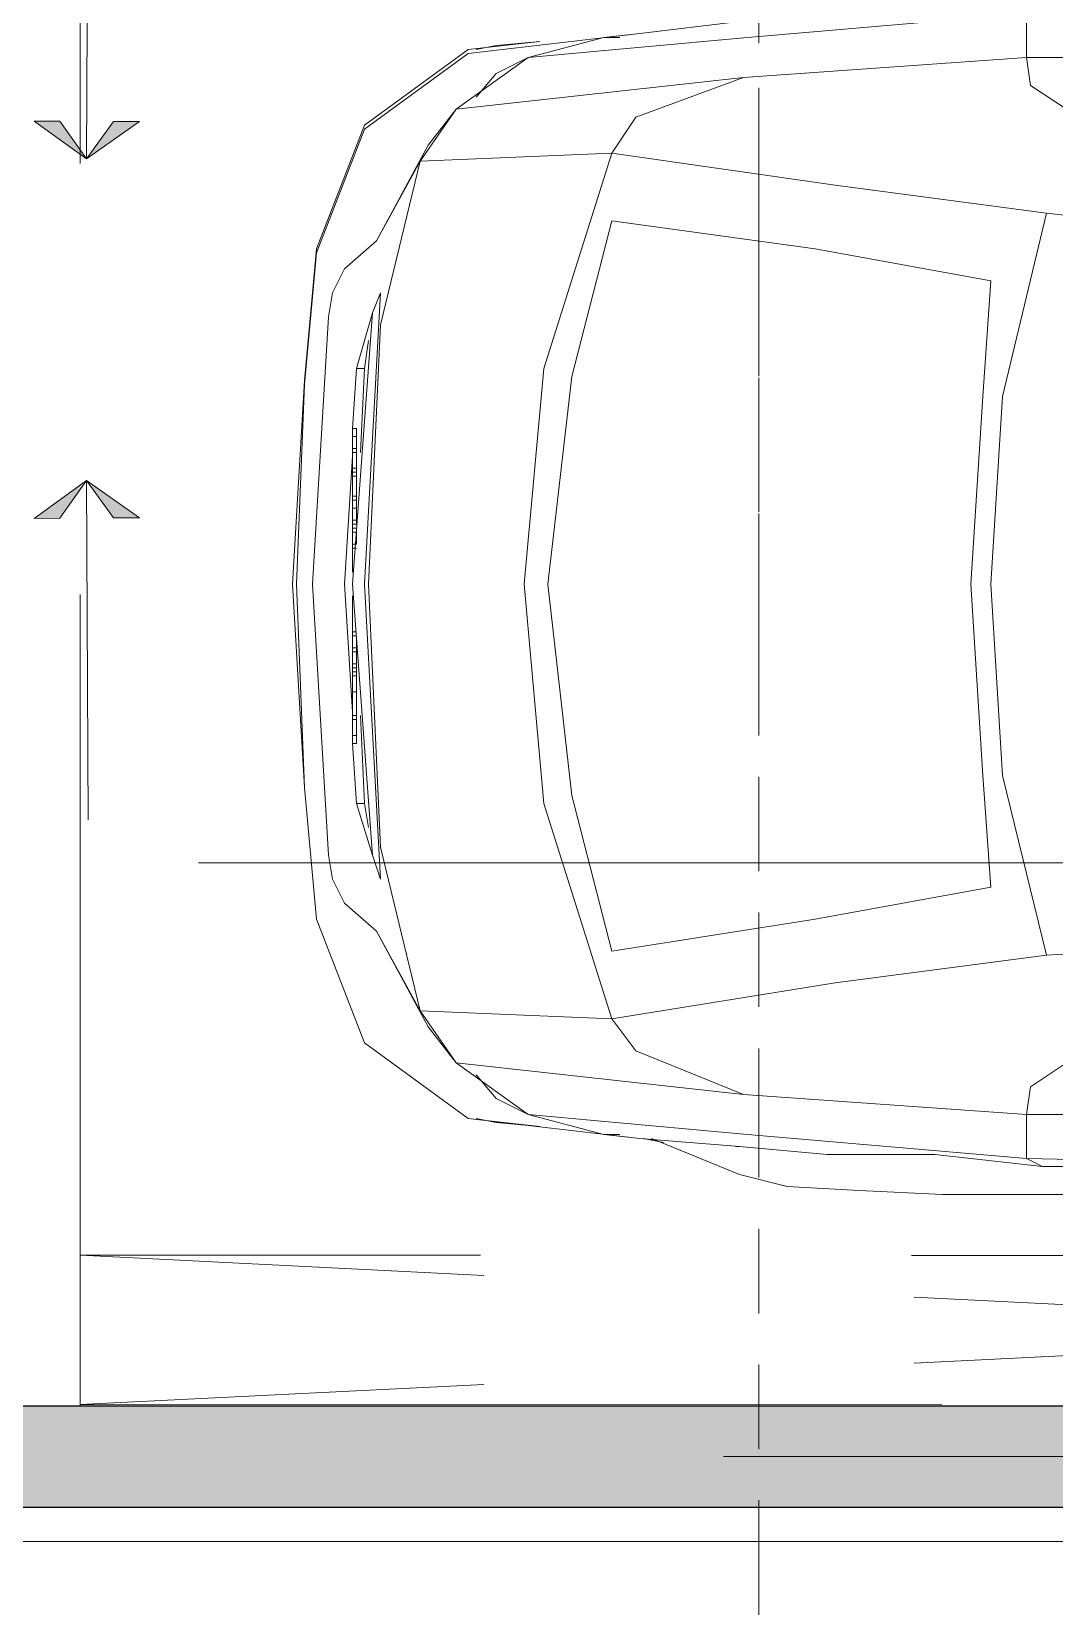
# Model space of a CAD drawing. Header units: metres. Extents: x -54 to 264, y -14 to 31.
# Drawn here: x 32.749 to 34.257, y -0.096 to 2.225 of the extents above; entities that cross this region are included whole.
import ezdxf
from ezdxf.enums import TextEntityAlignment as Align

# ---------------------------------------------------------------- set-up
doc = ezdxf.new("R2010")
doc.units = ezdxf.units.M
doc.header["$LTSCALE"] = 0.001
for name, pattern in [('CENTERX2', [101.6, 63.5, -12.7, 12.7, -12.7]), ('DIVIDEX2', [63.5, 25.4, -12.7, 0, -12.7, 0, -12.7]), ('HIDDENX2', [19.05, 12.7, -6.35])]:
    doc.linetypes.add(name, pattern=pattern)
doc.layers.get('0').update_dxf_attribs({"lineweight": 13, "true_color": 0x000000})
for name, color, linetype, lineweight, true_color in [('Jach-Anotaciones-Hatch-Lum50%', 9, 'Continuous', 13, 0x808080), ('Jach-Anotaciones-Hatch-Lum80%', 250, 'Continuous', 13, 0x333333), ('JACH-Anotaciones-Lineas-CORTE', 7, 'DIVIDEX2', 18, 0x000000), ('JACH-Anotaciones-Lineas-CORTE @ 0.05', 7, 'DIVIDEX2', 18, 0x000000), ('JACH-Anotaciones-Lineas-CORTE @ 0.075', 7, 'DIVIDEX2', 18, 0x000000), ('JACH-Anotaciones-Lineas-EJES', 7, 'CENTERX2', 9, 0x666666), ('JACH-Anotaciones-Textos-Lum100%', 7, 'Continuous', 13, 0x000000), ('JACH-Arq-Lineas-Piso', 7, 'Continuous', 13, 0x1a1a1a), ('JACH-Arq-Lineas-Proyeccion', 250, 'HIDDENX2', 13, 0x333333), ('JACH-Arq-Mobiliario01-Autos', 7, 'Continuous', 9, 0x4d4d4d)]:
    doc.layers.add(name, color=color, linetype=linetype, lineweight=lineweight, true_color=true_color)
doc.layers.add('JACH-Arq-Muros01-Carga', color=3, linetype='Continuous', lineweight=25)
doc.styles.add('01c-Arial-JACH(3mm)', font='arial.ttf', dxfattribs={"height": 3})

# ---------------------------------------------------------------- blocks, each defined once
blk = doc.blocks.new('A$C1acd5600')
for points in [[(0.67, 2.4804), (1.0815, 2.5156)], [(1.0815, 2.5156), (1.0815, 2.451)], [(0.5114, 2.4862), (0.2586, 2.4568)], [(0.482, 2.4804), (0.4585, 2.4804), (0.5114, 2.4862)], [(0.5114, 2.4862), (0.6583, 2.5039)], [(0.2586, 2.4627), (0.1058, 2.351)], [(0.2704, 2.4627), (0.2998, 2.4686), (0.3644, 2.4745), (0.2586, 2.4627)], [(0.67, 2.4804), (0.3468, 2.451)], [(0.4585, 2.4804), (0.3468, 2.451)], [(0.3644, 2.4745), (0.3644, 2.4745)], [(0.4585, 2.4804), (0.4585, 2.4804)], [(0.2586, 2.4568), (0.1058, 2.3452)], [(0.3468, 2.451), (0.241, 2.3746)], [(0.3468, 2.451), (0.2998, 2.4275), (0.2704, 2.3922)], [(1.0815, 2.451), (0.6642, 2.4216)], [(1.0874, 2.4098), (1.0815, 2.451), (1.152, 2.451)], [(0.241, 2.3746), (0.6642, 2.4216), (0.5055, 2.3628)], [(0.2998, 2.4275), (0.2998, 2.4275)], [(1.0874, 2.4098), (1.1403, 2.3746)], [(0.1881, 2.2981), (0.241, 2.3746), (0.1998, 2.3217)], [(0.1058, 2.351), (0.0353, 2.1688)], [(0.1058, 2.3452), (0.0353, 2.163)], [(0.5055, 2.3628), (0.4702, 2.3099)], [(0.1998, 2.3217), (0.1234, 2.1806)], [(0.1998, 2.3217), (0.1998, 2.3217)], [(0.1234, 2.1806), (0.1881, 2.2981), (0.1293, 2.0572)], [(0.1881, 2.2981), (0.4702, 2.3099)], [(0.7994, 2.2629), (0.4702, 2.3099), (0.3703, 1.9925)], [(1.1109, 2.2217), (0.7994, 2.2629)], [(0.4114, 1.9808), (0.4702, 2.21), (0.77, 2.1688)], [(1.0462, 1.9514), (1.1109, 2.2217)], [(1.4635, 2.1865), (1.2108, 2.21), (1.1109, 2.2217)], [(0.0353, 2.1688), (0.0176, 1.9749)], [(0.0353, 2.163), (0.0176, 1.969)], [(0.0764, 2.1395), (0.1234, 2.1806)], [(0.77, 2.1688), (1.0286, 2.1218)], [(0.0764, 2.1395), (0.0588, 2.1042)], [(0.0588, 2.1042), (0.0764, 2.1395)], [(1.0286, 2.1218), (1.0168, 1.9514)], [(0.0529, 2.0689), (0.0588, 2.1042)], [(0.1293, 2.1042), (0.1058, 1.6751)], [(0.1058, 1.6751), (0.1293, 2.1042)], [(0.1293, 2.1042), (0.1176, 2.0748)], [(0.1293, 2.1042), (0.1293, 2.1042)], [(0.1293, 2.1042), (0.1293, 2.1042)], [(0.0294, 1.6751), (0.0529, 2.0689)], [(0.1176, 2.0748), (0.0882, 1.6751)], [(0.1176, 2.0748), (0.094, 1.9925)], [(0.1293, 2.0572), (0.1117, 1.6751), (0.1293, 1.2872)], [(0.1117, 2.0337), (0.1058, 1.9925), (0.094, 1.9925)], [(0, 1.6751), (0.0176, 1.9749)], [(0.094, 1.9925), (0.0882, 1.9043)], [(0.1058, 1.9925), (0.0999, 1.8691)], [(0.3409, 1.6751), (0.3703, 1.9925)], [(0.3762, 1.6751), (0.4114, 1.9808)], [(0.0059, 1.6751), (0.0176, 1.969)], [(0.9992, 1.6751), (1.0168, 1.9514)], [(1.0286, 1.6751), (1.0462, 1.9514)], [(0.0882, 1.6928), (0.0882, 1.9043)], [(0.0882, 1.9043), (0.094, 1.9043)], [(0.094, 1.9043), (0.094, 1.8162)], [(0.0882, 1.6928), (0.0882, 1.8926)], [(0.0882, 1.8926), (0.094, 1.8926)], [(0.094, 1.8926), (0.094, 1.7927)], [(0.0882, 1.8632), (0.0764, 1.6751)], [(0.0882, 1.875), (0.094, 1.875)], [(0.0882, 1.875), (0.0882, 1.875)], [(0.0882, 1.875), (0.0882, 1.875)], [(0.0882, 1.875), (0.0882, 1.875)], [(0.0882, 1.875), (0.0882, 1.875)], [(0.0882, 1.875), (0.0882, 1.875)], [(0.0882, 1.875), (0.0882, 1.875)], [(0.0882, 1.875), (0.0882, 1.875)], [(0.0882, 1.875), (0.0882, 1.875)], [(0.0882, 1.875), (0.0882, 1.875)], [(0.0882, 1.875), (0.0882, 1.875)], [(0.0882, 1.875), (0.0882, 1.875)], [(0.0882, 1.875), (0.0882, 1.875)], [(0.0882, 1.875), (0.0882, 1.875)], [(0.0882, 1.875), (0.0882, 1.875)], [(0.0882, 1.8691), (0.0882, 1.875)], [(0.0882, 1.8691), (0.0882, 1.8632)], [(0.0882, 1.8691), (0.0882, 1.8691)], [(0.0882, 1.8691), (0.0882, 1.8691)], [(0.0882, 1.8691), (0.0882, 1.8691)], [(0.0882, 1.8691), (0.0882, 1.8691)], [(0.0882, 1.8691), (0.0882, 1.8691)], [(0.0882, 1.8691), (0.0882, 1.8691)], [(0.0882, 1.8691), (0.0882, 1.8691)], [(0.0882, 1.8691), (0.0882, 1.8691)], [(0.0882, 1.8691), (0.0882, 1.8691)], [(0.0882, 1.8691), (0.0882, 1.8691)], [(0.094, 1.8691), (0.0882, 1.8691)], [(0.0882, 1.8691), (0.0882, 1.8691)], [(0.0882, 1.8691), (0.0882, 1.8691)], [(0.0882, 1.8691), (0.0882, 1.8691)], [(0.0882, 1.8632), (0.0882, 1.8691)], [(0.0882, 1.8632), (0.0882, 1.8573)], [(0.0882, 1.8632), (0.0882, 1.8632)], [(0.0882, 1.8632), (0.0882, 1.8632)], [(0.0882, 1.8632), (0.0882, 1.8632)], [(0.0882, 1.8632), (0.0882, 1.8632)], [(0.0882, 1.8632), (0.0882, 1.8632)], [(0.0882, 1.8632), (0.0882, 1.8632)], [(0.0882, 1.8632), (0.0882, 1.8632)], [(0.0882, 1.8632), (0.0882, 1.8632)], [(0.0882, 1.8632), (0.0882, 1.8632)], [(0.0882, 1.8632), (0.0882, 1.8632)], [(0.0882, 1.8632), (0.0882, 1.8632)], [(0.0882, 1.8573), (0.0882, 1.8632)], [(0.0882, 1.8573), (0.0882, 1.8573)], [(0.0882, 1.8573), (0.0882, 1.8573)], [(0.0882, 1.8573), (0.0882, 1.8514)], [(0.0882, 1.8573), (0.0882, 1.8573)], [(0.0882, 1.8514), (0.0882, 1.8573)], [(0.094, 1.875), (0.094, 1.8691)], [(0.094, 1.875), (0.094, 1.875)], [(0.094, 1.875), (0.094, 1.875)], [(0.094, 1.875), (0.094, 1.875)], [(0.094, 1.875), (0.094, 1.875)], [(0.094, 1.875), (0.094, 1.875)], [(0.094, 1.875), (0.094, 1.875)], [(0.094, 1.875), (0.094, 1.875)], [(0.094, 1.875), (0.094, 1.875)], [(0.094, 1.875), (0.094, 1.875)], [(0.094, 1.875), (0.094, 1.875)], [(0.094, 1.8691), (0.094, 1.8691)], [(0.094, 1.8691), (0.094, 1.8691)], [(0.094, 1.8691), (0.094, 1.8691)], [(0.094, 1.8691), (0.094, 1.8691)], [(0.094, 1.8691), (0.094, 1.8691)], [(0.094, 1.8691), (0.094, 1.8691)], [(0.094, 1.8691), (0.094, 1.8691)], [(0.094, 1.8632), (0.094, 1.8691)], [(0.094, 1.8691), (0.094, 1.8632)], [(0.094, 1.8691), (0.094, 1.8691)], [(0.094, 1.8691), (0.094, 1.8691)], [(0.094, 1.8632), (0.094, 1.8632)], [(0.094, 1.8632), (0.094, 1.8632)], [(0.094, 1.8632), (0.094, 1.8632)], [(0.094, 1.8632), (0.094, 1.8632)], [(0.094, 1.8632), (0.094, 1.8632)], [(0.094, 1.8632), (0.094, 1.8632)], [(0.094, 1.8573), (0.094, 1.8632), (0.094, 1.8573)], [(0.094, 1.8632), (0.094, 1.8632)], [(0.094, 1.8632), (0.094, 1.8632)], [(0.094, 1.8632), (0.094, 1.8632)], [(0.094, 1.8632), (0.094, 1.8632)], [(0.094, 1.8573), (0.094, 1.8573)], [(0.094, 1.8573), (0.094, 1.8573)], [(0.094, 1.8573), (0.094, 1.8573)], [(0.094, 1.8514), (0.094, 1.8573)], [(0.094, 1.8573), (0.094, 1.8514)], [(0.094, 1.8573), (0.094, 1.8573)], [(0.0882, 1.8514), (0.0882, 1.8456)], [(0.0882, 1.8514), (0.0882, 1.8514)], [(0.0882, 1.8514), (0.0882, 1.8514)], [(0.0882, 1.8514), (0.0882, 1.8514)], [(0.0882, 1.8514), (0.0882, 1.8514)], [(0.0882, 1.8456), (0.0882, 1.8514)], [(0.0882, 1.8456), (0.0882, 1.8456)], [(0.0882, 1.8456), (0.0882, 1.8456)], [(0.0882, 1.8456), (0.0882, 1.8456)], [(0.0882, 1.8456), (0.0882, 1.8456)], [(0.0882, 1.8456), (0.0882, 1.8456)], [(0.0882, 1.8456), (0.0882, 1.8456)], [(0.0882, 1.8456), (0.0882, 1.8456)], [(0.0882, 1.8456), (0.0882, 1.8456)], [(0.0882, 1.8456), (0.0882, 1.8456)], [(0.0882, 1.8456), (0.0882, 1.8456)], [(0.0882, 1.8456), (0.0882, 1.8456)], [(0.0882, 1.8456), (0.094, 1.8456)], [(0.0882, 1.8456), (0.0882, 1.8456)], [(0.0882, 1.8456), (0.0882, 1.8456)], [(0.0882, 1.8456), (0.0882, 1.8456)], [(0.0882, 1.8456), (0.0882, 1.8456)], [(0.0882, 1.8456), (0.0882, 1.8456)], [(0.0882, 1.8456), (0.0882, 1.8456)], [(0.0882, 1.8456), (0.0882, 1.8456)], [(0.0882, 1.8456), (0.0882, 1.8456)], [(0.0882, 1.8456), (0.0882, 1.8456)], [(0.0882, 1.8456), (0.0882, 1.8456)], [(0.0882, 1.8456), (0.0882, 1.8456)], [(0.0882, 1.8456), (0.0882, 1.8456)], [(0.0882, 1.8456), (0.0882, 1.8456)], [(0.0882, 1.8397), (0.0882, 1.8456)], [(0.0882, 1.8397), (0.0882, 1.8397)], [(0.094, 1.8397), (0.0882, 1.8397)], [(0.0882, 1.8397), (0.0882, 1.8397)], [(0.0882, 1.8397), (0.0882, 1.8397)], [(0.0882, 1.8397), (0.0882, 1.8397)], [(0.0882, 1.8397), (0.0882, 1.8397)], [(0.0882, 1.8103), (0.0882, 1.8338)], [(0.0882, 1.8338), (0.0882, 1.8338)], [(0.0882, 1.8338), (0.0882, 1.8338)], [(0.0882, 1.8338), (0.0882, 1.8338)], [(0.0882, 1.8338), (0.0882, 1.8338)], [(0.0882, 1.8338), (0.0882, 1.8338)], [(0.0882, 1.8338), (0.0882, 1.8338)], [(0.0882, 1.8338), (0.0882, 1.8338)], [(0.0882, 1.8338), (0.0882, 1.8338)], [(0.0882, 1.8338), (0.0882, 1.8338)], [(0.0882, 1.8279), (0.0882, 1.8338)], [(0.0882, 1.8338), (0.094, 1.8338)], [(0.0882, 1.8338), (0.0882, 1.8338)], [(0.0882, 1.8338), (0.0882, 1.8338)], [(0.0882, 1.8338), (0.0882, 1.8338)], [(0.0882, 1.8338), (0.0882, 1.8279)], [(0.0882, 1.8338), (0.0882, 1.8338)], [(0.094, 1.8514), (0.094, 1.8514)], [(0.094, 1.8514), (0.094, 1.8514)], [(0.094, 1.8514), (0.094, 1.8514)], [(0.094, 1.8456), (0.094, 1.8514)], [(0.094, 1.8514), (0.094, 1.8456)], [(0.094, 1.8514), (0.094, 1.8514)], [(0.094, 1.8456), (0.094, 1.8456)], [(0.094, 1.8456), (0.094, 1.8456)], [(0.094, 1.8456), (0.094, 1.8456)], [(0.094, 1.8456), (0.094, 1.8456)], [(0.094, 1.8456), (0.094, 1.8456)], [(0.094, 1.8456), (0.094, 1.8456)], [(0.094, 1.8456), (0.094, 1.8456)], [(0.094, 1.8456), (0.094, 1.8456)], [(0.094, 1.8456), (0.094, 1.8456)], [(0.094, 1.8456), (0.094, 1.8397)], [(0.094, 1.8456), (0.094, 1.8456)], [(0.094, 1.8456), (0.094, 1.8456)], [(0.094, 1.8456), (0.094, 1.8456)], [(0.094, 1.8456), (0.094, 1.8456)], [(0.094, 1.8456), (0.094, 1.8456)], [(0.094, 1.8456), (0.094, 1.8456)], [(0.094, 1.8456), (0.094, 1.8456)], [(0.094, 1.8456), (0.094, 1.8456)], [(0.094, 1.8456), (0.094, 1.8456)], [(0.094, 1.8456), (0.094, 1.8456)], [(0.094, 1.8456), (0.094, 1.8456)], [(0.094, 1.8456), (0.094, 1.8456)], [(0.094, 1.8397), (0.094, 1.8397)], [(0.094, 1.8338), (0.094, 1.8103)], [(0.094, 1.8338), (0.094, 1.8338)], [(0.094, 1.8338), (0.094, 1.8338)], [(0.094, 1.8338), (0.094, 1.8338)], [(0.094, 1.8338), (0.094, 1.8338)], [(0.094, 1.8338), (0.094, 1.8338)], [(0.094, 1.8279), (0.094, 1.8338)], [(0.094, 1.8338), (0.094, 1.8279)], [(0.094, 1.8338), (0.094, 1.8338)], [(0.094, 1.8338), (0.094, 1.8338)], [(0.094, 1.8338), (0.094, 1.8338)], [(0.094, 1.8338), (0.094, 1.8338)], [(0.094, 1.8338), (0.094, 1.8338)], [(0.094, 1.8338), (0.094, 1.8338)], [(0.094, 1.8338), (0.094, 1.8338)], [(0.094, 1.8338), (0.094, 1.8338)], [(0.094, 1.8338), (0.094, 1.8338)], [(0.094, 1.8338), (0.094, 1.8338)], [(0.094, 1.8338), (0.094, 1.8338)], [(0.094, 1.8338), (0.094, 1.8338)], [(0.094, 1.8338), (0.094, 1.8338)], [(0.0882, 1.8279), (0.0882, 1.8279)], [(0.0882, 1.8279), (0.0882, 1.8279)], [(0.0882, 1.8221), (0.0882, 1.8279)], [(0.0882, 1.8279), (0.0882, 1.8221)], [(0.0882, 1.8279), (0.0882, 1.8279)], [(0.0882, 1.8279), (0.0882, 1.8279)], [(0.0882, 1.8279), (0.0882, 1.8279)], [(0.0882, 1.8279), (0.0882, 1.8279)], [(0.0882, 1.8221), (0.0882, 1.8221)], [(0.0882, 1.8162), (0.0882, 1.8221)], [(0.0882, 1.8221), (0.0882, 1.8162)], [(0.0882, 1.8221), (0.0882, 1.8221)], [(0.0882, 1.8221), (0.0882, 1.8221)], [(0.0882, 1.8162), (0.0882, 1.8162)], [(0.0882, 1.8162), (0.0882, 1.8162)], [(0.0882, 1.8162), (0.0882, 1.8162)], [(0.0882, 1.8162), (0.0882, 1.8162)], [(0.0882, 1.8162), (0.0882, 1.8162)], [(0.0882, 1.8103), (0.0882, 1.8162)], [(0.0882, 1.8162), (0.0882, 1.8103)], [(0.0882, 1.8162), (0.0882, 1.8162)], [(0.0882, 1.8162), (0.0882, 1.8162)], [(0.0882, 1.8162), (0.0882, 1.8162)], [(0.0882, 1.8162), (0.0882, 1.8162)], [(0.0882, 1.8162), (0.0882, 1.8162)], [(0.0882, 1.8162), (0.0882, 1.8162)], [(0.0882, 1.8103), (0.0882, 1.8103)], [(0.0882, 1.8103), (0.0882, 1.8103)], [(0.0882, 1.8044), (0.0882, 1.8103)], [(0.0882, 1.8103), (0.0882, 1.8103)], [(0.0882, 1.8103), (0.0882, 1.8103)], [(0.0882, 1.8103), (0.0882, 1.8103)], [(0.0882, 1.8103), (0.0882, 1.8103)], [(0.0882, 1.8103), (0.0882, 1.8103)], [(0.0882, 1.8103), (0.0882, 1.8103)], [(0.0882, 1.8103), (0.0882, 1.8103)], [(0.0882, 1.8103), (0.0882, 1.8103)], [(0.094, 1.8279), (0.094, 1.8279)], [(0.094, 1.8279), (0.094, 1.8279)], [(0.094, 1.8279), (0.094, 1.8279)], [(0.094, 1.8279), (0.094, 1.8279)], [(0.094, 1.8221), (0.094, 1.8279)], [(0.094, 1.8279), (0.094, 1.8221)], [(0.094, 1.8279), (0.094, 1.8279)], [(0.094, 1.8279), (0.094, 1.8279)], [(0.094, 1.8162), (0.094, 1.8221)], [(0.094, 1.8221), (0.094, 1.8162)], [(0.094, 1.8221), (0.094, 1.8221)], [(0.094, 1.8221), (0.094, 1.8221)], [(0.094, 1.8221), (0.094, 1.8221)], [(0.094, 1.8162), (0.094, 1.8162)], [(0.094, 1.8162), (0.094, 1.8162)], [(0.094, 1.8162), (0.094, 1.8162)], [(0.094, 1.8162), (0.094, 1.8162)], [(0.094, 1.8162), (0.094, 1.8162)], [(0.094, 1.8162), (0.094, 1.8162)], [(0.094, 1.8103), (0.094, 1.8162)], [(0.094, 1.8162), (0.094, 1.8103)], [(0.094, 1.8162), (0.094, 1.8162)], [(0.094, 1.8162), (0.094, 1.8162)], [(0.094, 1.8162), (0.094, 1.8162)], [(0.094, 1.8162), (0.094, 1.8162)], [(0.094, 1.8103), (0.094, 1.8103)], [(0.094, 1.8103), (0.094, 1.8103)], [(0.094, 1.8103), (0.094, 1.8103)], [(0.094, 1.8103), (0.094, 1.8103)], [(0.094, 1.8103), (0.094, 1.8103)], [(0.094, 1.8103), (0.094, 1.8103)], [(0.094, 1.8103), (0.094, 1.8103)], [(0.094, 1.8103), (0.094, 1.8103)], [(0.094, 1.8103), (0.094, 1.8044)], [(0.094, 1.8103), (0.094, 1.8103)], [(0.094, 1.8103), (0.094, 1.8103)], [(0.0882, 1.8044), (0.0882, 1.8044)], [(0.0882, 1.8044), (0.0882, 1.8044)], [(0.0882, 1.8044), (0.0882, 1.8044)], [(0.0882, 1.8044), (0.0882, 1.8044)], [(0.0882, 1.8044), (0.0882, 1.8044)], [(0.0882, 1.8044), (0.0882, 1.8044)], [(0.0882, 1.8044), (0.0882, 1.8044)], [(0.0882, 1.8044), (0.0882, 1.8044)], [(0.0882, 1.8044), (0.0882, 1.8044)], [(0.0882, 1.8044), (0.0882, 1.8044)], [(0.0882, 1.8044), (0.0882, 1.8044)], [(0.0882, 1.8044), (0.0882, 1.8044)], [(0.0882, 1.8044), (0.0882, 1.8044)], [(0.0882, 1.8044), (0.0882, 1.8044)], [(0.0882, 1.8044), (0.0882, 1.8044)], [(0.094, 1.8044), (0.094, 1.8044), (0.0882, 1.8044)], [(0.0882, 1.7868), (0.0882, 1.7986), (0.094, 1.7986), (0.094, 1.7868)], [(0.094, 1.8044), (0.094, 1.8044)], [(0.094, 1.8044), (0.094, 1.8044)], [(0.094, 1.8044), (0.094, 1.8044)], [(0.094, 1.8044), (0.094, 1.8044)], [(0.094, 1.8044), (0.094, 1.8044)], [(0.094, 1.8044), (0.094, 1.8044)], [(0.094, 1.8044), (0.094, 1.8044)], [(0.094, 1.8044), (0.094, 1.8044)], [(0.094, 1.8044), (0.094, 1.8044)], [(0.0882, 1.7868), (0.0882, 1.7809)], [(0.0882, 1.7868), (0.0882, 1.7868)], [(0.0882, 1.7868), (0.0882, 1.7868)], [(0.0882, 1.7868), (0.0882, 1.7868)], [(0.0882, 1.7868), (0.0882, 1.7868)], [(0.0882, 1.7868), (0.0882, 1.7868)], [(0.0882, 1.7868), (0.0882, 1.7868)], [(0.0882, 1.7868), (0.0882, 1.7868)], [(0.0882, 1.7868), (0.0882, 1.7868)], [(0.0882, 1.7868), (0.0882, 1.7868)], [(0.0882, 1.7868), (0.0882, 1.7868)], [(0.0882, 1.7868), (0.0882, 1.7868)], [(0.0882, 1.7868), (0.0882, 1.7868)], [(0.0882, 1.7868), (0.0882, 1.7868)], [(0.0882, 1.7868), (0.0882, 1.7868)], [(0.0882, 1.7868), (0.0882, 1.7868)], [(0.0882, 1.7868), (0.0882, 1.7868)], [(0.0882, 1.7868), (0.0882, 1.7868)], [(0.0882, 1.7868), (0.0882, 1.7868)], [(0.094, 1.7868), (0.0882, 1.7868)], [(0.0882, 1.7868), (0.0882, 1.7868)], [(0.0882, 1.7868), (0.0882, 1.7868)], [(0.0882, 1.7868), (0.0882, 1.7868)], [(0.0882, 1.7868), (0.0882, 1.7868)], [(0.0882, 1.7868), (0.0882, 1.7868)], [(0.0882, 1.7868), (0.0882, 1.7868)], [(0.0882, 1.7809), (0.0882, 1.7868)], [(0.0882, 1.7809), (0.0882, 1.775)], [(0.0882, 1.7809), (0.0882, 1.7809)], [(0.0882, 1.7809), (0.0882, 1.7809)], [(0.0882, 1.7809), (0.0882, 1.7809)], [(0.0882, 1.7809), (0.0882, 1.7809)], [(0.0882, 1.7809), (0.0882, 1.7809)], [(0.0882, 1.775), (0.0882, 1.7809)], [(0.0882, 1.775), (0.0882, 1.7692)], [(0.0882, 1.775), (0.0882, 1.775)], [(0.0882, 1.775), (0.0882, 1.775)], [(0.0882, 1.775), (0.0882, 1.775)], [(0.0882, 1.775), (0.0882, 1.775)], [(0.0882, 1.7692), (0.0882, 1.775)], [(0.0882, 1.7692), (0.0882, 1.7692)], [(0.0882, 1.7692), (0.0882, 1.7692)], [(0.0882, 1.7692), (0.0882, 1.7692)], [(0.0882, 1.7692), (0.0882, 1.7692)], [(0.0882, 1.7692), (0.0882, 1.7692)], [(0.0882, 1.7692), (0.0882, 1.7692)], [(0.0882, 1.7692), (0.0882, 1.7692)], [(0.0882, 1.7692), (0.0882, 1.7692)], [(0.0882, 1.7692), (0.0882, 1.7692)], [(0.0882, 1.7692), (0.0882, 1.7692)], [(0.0882, 1.7692), (0.0882, 1.7692)], [(0.0882, 1.7692), (0.094, 1.7692)], [(0.0882, 1.7692), (0.0882, 1.7692)], [(0.0882, 1.7692), (0.0882, 1.7692)], [(0.0882, 1.7692), (0.0882, 1.7692)], [(0.0882, 1.7692), (0.0882, 1.7692)], [(0.0882, 1.7692), (0.0882, 1.7692)], [(0.0882, 1.7692), (0.0882, 1.7692)], [(0.0882, 1.7692), (0.0882, 1.7692)], [(0.0882, 1.7692), (0.0882, 1.7692)], [(0.0882, 1.7692), (0.0882, 1.7692)], [(0.0882, 1.7692), (0.0882, 1.7692)], [(0.0882, 1.7692), (0.0882, 1.7692)], [(0.0882, 1.7633), (0.0882, 1.7692)], [(0.094, 1.7868), (0.094, 1.7868)], [(0.094, 1.7868), (0.094, 1.7809)], [(0.094, 1.7868), (0.094, 1.7868)], [(0.094, 1.7868), (0.094, 1.7868)], [(0.094, 1.7868), (0.094, 1.7868)], [(0.094, 1.7868), (0.094, 1.7868)], [(0.094, 1.7868), (0.094, 1.7868)], [(0.094, 1.7868), (0.094, 1.7868)], [(0.094, 1.7868), (0.094, 1.7868)], [(0.094, 1.7868), (0.094, 1.7868)], [(0.094, 1.7868), (0.094, 1.7868)], [(0.094, 1.7868), (0.094, 1.7868)], [(0.094, 1.7868), (0.094, 1.7868)], [(0.094, 1.7868), (0.094, 1.7868)], [(0.094, 1.7868), (0.094, 1.7868)], [(0.094, 1.7868), (0.094, 1.7868)], [(0.094, 1.7868), (0.094, 1.7868)], [(0.094, 1.7868), (0.094, 1.7868)], [(0.094, 1.7868), (0.094, 1.7868)], [(0.094, 1.7868), (0.094, 1.7868)], [(0.094, 1.7868), (0.094, 1.7868)], [(0.094, 1.7868), (0.094, 1.7868)], [(0.094, 1.7809), (0.094, 1.7868)], [(0.094, 1.7809), (0.094, 1.7809)], [(0.094, 1.7809), (0.094, 1.7809)], [(0.094, 1.775), (0.094, 1.7809)], [(0.094, 1.7809), (0.094, 1.775)], [(0.094, 1.7809), (0.094, 1.7809)], [(0.094, 1.7809), (0.094, 1.7809)], [(0.094, 1.775), (0.094, 1.775)], [(0.094, 1.775), (0.094, 1.775)], [(0.094, 1.7692), (0.094, 1.775)], [(0.094, 1.775), (0.094, 1.7692)], [(0.094, 1.775), (0.094, 1.775)], [(0.094, 1.775), (0.094, 1.775)], [(0.094, 1.7692), (0.094, 1.7692)], [(0.094, 1.7692), (0.094, 1.7692)], [(0.094, 1.7692), (0.094, 1.7692)], [(0.094, 1.7692), (0.094, 1.7692)], [(0.094, 1.7692), (0.094, 1.7692)], [(0.094, 1.7692), (0.094, 1.7692)], [(0.094, 1.7692), (0.094, 1.7692)], [(0.094, 1.7692), (0.094, 1.7692)], [(0.094, 1.7692), (0.094, 1.7692)], [(0.094, 1.7692), (0.094, 1.7692)], [(0.094, 1.7692), (0.094, 1.7633)], [(0.094, 1.7692), (0.094, 1.7692)], [(0.094, 1.7692), (0.094, 1.7692)], [(0.094, 1.7692), (0.094, 1.7692)], [(0.094, 1.7692), (0.094, 1.7692)], [(0.094, 1.7692), (0.094, 1.7692)], [(0.094, 1.7692), (0.094, 1.7692)], [(0.094, 1.7692), (0.094, 1.7692)], [(0.094, 1.7692), (0.094, 1.7692)], [(0.094, 1.7692), (0.094, 1.7692)], [(0.094, 1.7692), (0.094, 1.7692)], [(0.0882, 1.7633), (0.0882, 1.7633)], [(0.0882, 1.7633), (0.0882, 1.7633)], [(0.0882, 1.7633), (0.0882, 1.7633)], [(0.0882, 1.7633), (0.0882, 1.7633)], [(0.0882, 1.7633), (0.0882, 1.7633)], [(0.0882, 1.7633), (0.0882, 1.7633)], [(0.0882, 1.7633), (0.0882, 1.7633)], [(0.0882, 1.7633), (0.0882, 1.7633)], [(0.094, 1.7633), (0.0882, 1.7633)], [(0.0882, 1.7574), (0.094, 1.7574)], [(0.0882, 1.7515), (0.0882, 1.7574)], [(0.094, 1.7515), (0.0882, 1.7515)], [(0.094, 1.7633), (0.094, 1.7633)], [(0.094, 1.7633), (0.094, 1.7633)], [(0.094, 1.7633), (0.094, 1.7633)], [(0.094, 1.7574), (0.094, 1.7515)], [(0.094, 1.7574), (0.094, 1.7574)], [(0.094, 1.7574), (0.094, 1.7574)], [(0.094, 1.7574), (0.094, 1.7574)], [(0.094, 1.7574), (0.094, 1.7574)], [(0.094, 1.7574), (0.094, 1.7574)], [(0.094, 1.7574), (0.094, 1.7574)], [(0.094, 1.7574), (0.094, 1.7574)], [(0.094, 1.7574), (0.094, 1.7574)], [(0.094, 1.7574), (0.094, 1.7574)], [(0.094, 1.7574), (0.094, 1.7574)], [(0.094, 1.7574), (0.094, 1.7574)], [(0.094, 1.7574), (0.094, 1.7574)], [(0.094, 1.7574), (0.094, 1.7574)], [(0.094, 1.7515), (0.094, 1.7457)], [(0.094, 1.7515), (0.094, 1.7515)], [(0.094, 1.7515), (0.094, 1.7515)], [(0.094, 1.7515), (0.094, 1.7515)], [(0.094, 1.7515), (0.094, 1.7515)], [(0.094, 1.7515), (0.094, 1.7515)], [(0.094, 1.7515), (0.094, 1.7515)], [(0.094, 1.7515), (0.094, 1.7515)], [(0.094, 1.7515), (0.094, 1.7515)], [(0.094, 1.7515), (0.094, 1.7515)], [(0.094, 1.7515), (0.094, 1.7515)], [(0.094, 1.7515), (0.094, 1.7515)], [(0.094, 1.7515), (0.094, 1.7515)], [(0.094, 1.7515), (0.094, 1.7515)], [(0.094, 1.7457), (0.094, 1.7515)], [(0.094, 1.7457), (0.094, 1.7457)], [(0.094, 1.7457), (0.094, 1.7457)], [(0.094, 1.7457), (0.094, 1.7457)], [(0.094, 1.7457), (0.094, 1.7398)], [(0.094, 1.7457), (0.094, 1.7457)], [(0.094, 1.7398), (0.094, 1.7457)], [(0.0882, 1.7339), (0.094, 1.7339)], [(0.0882, 1.7339), (0.0882, 1.7339)], [(0.0882, 1.728), (0.0882, 1.7339)], [(0.094, 1.728), (0.0882, 1.728)], [(0.0882, 1.7221), (0.0882, 1.7221)], [(0.0882, 1.7221), (0.0882, 1.7221)], [(0.0882, 1.7221), (0.0882, 1.7221)], [(0.0882, 1.7221), (0.0882, 1.7221)], [(0.0882, 1.7221), (0.0882, 1.7221)], [(0.0882, 1.7221), (0.0882, 1.7221)], [(0.0882, 1.7221), (0.0882, 1.7221)], [(0.0882, 1.7221), (0.0882, 1.7221)], [(0.0882, 1.7221), (0.0882, 1.7221)], [(0.0882, 1.7221), (0.0882, 1.7221)], [(0.0882, 1.7221), (0.0882, 1.7221)], [(0.0882, 1.7221), (0.0882, 1.7221)], [(0.0882, 1.7221), (0.0882, 1.7221)], [(0.0882, 1.7221), (0.0882, 1.7221)], [(0.0882, 1.7163), (0.0882, 1.7221)], [(0.094, 1.7398), (0.094, 1.7398)], [(0.094, 1.7398), (0.094, 1.7398)], [(0.094, 1.7398), (0.094, 1.7398)], [(0.094, 1.7398), (0.094, 1.7398)], [(0.094, 1.7398), (0.094, 1.7398)], [(0.094, 1.7398), (0.094, 1.7398)], [(0.094, 1.7398), (0.094, 1.7398)], [(0.094, 1.7398), (0.094, 1.7398)], [(0.094, 1.7398), (0.094, 1.7398)], [(0.094, 1.7339), (0.094, 1.7398)], [(0.094, 1.7339), (0.094, 1.7339)], [(0.094, 1.7339), (0.094, 1.7339)], [(0.094, 1.7339), (0.094, 1.7339)], [(0.094, 1.7339), (0.094, 1.7339)], [(0.094, 1.7339), (0.094, 1.7339)], [(0.094, 1.7339), (0.094, 1.7339)], [(0.0882, 1.7163), (0.0882, 1.7104)], [(0.0882, 1.7163), (0.0882, 1.7163)], [(0.0882, 1.7163), (0.0882, 1.7163)], [(0.0882, 1.7163), (0.0882, 1.7163)], [(0.0882, 1.7163), (0.0882, 1.7163)], [(0.0882, 1.7163), (0.0882, 1.7163)], [(0.0882, 1.7163), (0.0882, 1.7163)], [(0.0882, 1.7163), (0.0882, 1.7163)], [(0.0882, 1.7104), (0.0882, 1.7163)], [(0.0882, 1.7104), (0.0882, 1.7104), (0.0882, 1.7104)], [(0.0882, 1.7104), (0.0882, 1.7104)], [(0.0882, 1.7104), (0.0882, 1.7104)], [(0.0882, 1.7104), (0.0882, 1.7104)], [(0.0882, 1.7104), (0.0882, 1.7104)], [(0.0882, 1.7104), (0.0882, 1.7104)], [(0.0882, 1.7104), (0.0882, 1.7104)], [(0.0882, 1.7104), (0.0882, 1.7104)], [(0.0882, 1.7104), (0.0882, 1.7104)], [(0.0882, 1.7104), (0.0882, 1.7045)], [(0.0882, 1.7104), (0.0882, 1.7104)], [(0.0882, 1.7104), (0.0882, 1.7104)], [(0.0882, 1.7104), (0.0882, 1.7104)], [(0.0882, 1.7045), (0.0882, 1.7104)], [(0.0882, 1.7045), (0.0882, 1.7045)], [(0.0882, 1.7045), (0.0882, 1.7045)], [(0.0882, 1.7045), (0.0882, 1.7045)], [(0.0882, 1.6986), (0.0882, 1.7045)], [(0.0882, 1.6986), (0.0882, 1.6986)], [(0.0882, 1.6986), (0.0882, 1.6986)], [(0.0176, 1.3754), (0, 1.6751)], [(0.0059, 1.6751), (0.0176, 1.3754)], [(0.0294, 1.6751), (0.0529, 1.2754)], [(0.0764, 1.6751), (0.0882, 1.487)], [(0.0882, 1.6751), (0.1176, 1.2754)], [(0.1058, 1.6751), (0.1293, 1.2402)], [(0.1058, 1.6751), (0.1293, 1.2402)], [(0.3703, 1.3519), (0.3409, 1.6751)], [(0.3762, 1.6751), (0.4114, 1.3636)], [(1.0168, 1.393), (0.9992, 1.6751)], [(1.0286, 1.6751), (1.0462, 1.393)], [(0.0882, 1.4518), (0.0882, 1.6575)], [(0.0882, 1.44), (0.0882, 1.6575)], [(0.0882, 1.634), (0.0882, 1.6399)], [(0.0882, 1.6399), (0.0882, 1.6399)], [(0.0882, 1.634), (0.0882, 1.634)], [(0.0882, 1.5987), (0.0882, 1.6046)], [(0.0882, 1.6046), (0.094, 1.6046)], [(0.0882, 1.5987), (0.0882, 1.5987)], [(0.0882, 1.5987), (0.0882, 1.5987)], [(0.0882, 1.5987), (0.0882, 1.5987)], [(0.0882, 1.5987), (0.0882, 1.5987)], [(0.0882, 1.5987), (0.0882, 1.5928)], [(0.0882, 1.5987), (0.0882, 1.5987)], [(0.0882, 1.5987), (0.0882, 1.5987)], [(0.0882, 1.5987), (0.0882, 1.5987)], [(0.0882, 1.5987), (0.0882, 1.5987)], [(0.0882, 1.5987), (0.0882, 1.5987)], [(0.0882, 1.5987), (0.0882, 1.5987)], [(0.0882, 1.5987), (0.0882, 1.5987)], [(0.0882, 1.5987), (0.0882, 1.5987)], [(0.0882, 1.5987), (0.0882, 1.5987)], [(0.0882, 1.5987), (0.0882, 1.5987)], [(0.094, 1.5987), (0.0882, 1.5987)], [(0.0882, 1.5987), (0.0882, 1.5987)], [(0.0882, 1.5987), (0.0882, 1.5987)], [(0.0882, 1.5987), (0.0882, 1.5987)], [(0.0882, 1.5987), (0.0882, 1.5987)], [(0.0882, 1.5928), (0.0882, 1.5987)], [(0.0882, 1.5928), (0.0882, 1.587)], [(0.0882, 1.5928), (0.0882, 1.5928)], [(0.0882, 1.5928), (0.0882, 1.5928)], [(0.0882, 1.5928), (0.0882, 1.5928)], [(0.0882, 1.5928), (0.0882, 1.5928)], [(0.0882, 1.5928), (0.0882, 1.5928)], [(0.0882, 1.5928), (0.0882, 1.5928)], [(0.0882, 1.5928), (0.0882, 1.5928)], [(0.0882, 1.5928), (0.0882, 1.5928)], [(0.0882, 1.5928), (0.0882, 1.5928)], [(0.0882, 1.587), (0.0882, 1.5928)], [(0.0882, 1.587), (0.0882, 1.5811)], [(0.0882, 1.587), (0.0882, 1.587)], [(0.0882, 1.587), (0.0882, 1.587)], [(0.0882, 1.587), (0.0882, 1.587)], [(0.0882, 1.587), (0.0882, 1.587)], [(0.0882, 1.587), (0.0882, 1.587)], [(0.0882, 1.5811), (0.0882, 1.587)], [(0.0882, 1.5811), (0.0882, 1.5811)], [(0.0882, 1.5811), (0.0882, 1.5811)], [(0.0882, 1.5811), (0.0882, 1.5811)], [(0.0882, 1.5811), (0.0882, 1.5811)], [(0.0882, 1.5811), (0.0882, 1.5811)], [(0.0882, 1.5811), (0.0882, 1.5811)], [(0.0882, 1.5811), (0.0882, 1.5811)], [(0.0882, 1.5811), (0.0882, 1.5811)], [(0.0882, 1.5811), (0.0882, 1.5811)], [(0.0882, 1.5811), (0.0882, 1.5811)], [(0.0882, 1.5811), (0.0882, 1.5811)], [(0.0882, 1.5811), (0.094, 1.5811)], [(0.0882, 1.5811), (0.0882, 1.5811)], [(0.0882, 1.5811), (0.0882, 1.5811)], [(0.0882, 1.5811), (0.0882, 1.5811)], [(0.0882, 1.5811), (0.0882, 1.5811)], [(0.0882, 1.5752), (0.0882, 1.5811)], [(0.094, 1.5987), (0.094, 1.5987)], [(0.094, 1.5987), (0.094, 1.5987)], [(0.094, 1.5987), (0.094, 1.5987)], [(0.094, 1.5987), (0.094, 1.5987)], [(0.094, 1.5987), (0.094, 1.5987)], [(0.094, 1.5987), (0.094, 1.5987)], [(0.094, 1.5987), (0.094, 1.5987)], [(0.094, 1.5987), (0.094, 1.5987)], [(0.094, 1.5987), (0.094, 1.5987)], [(0.094, 1.5987), (0.094, 1.5987)], [(0.094, 1.5928), (0.094, 1.5987)], [(0.094, 1.5987), (0.094, 1.5928)], [(0.094, 1.5987), (0.094, 1.5987)], [(0.094, 1.5987), (0.094, 1.5987)], [(0.094, 1.5987), (0.094, 1.5987)], [(0.094, 1.5987), (0.094, 1.5987)], [(0.094, 1.5928), (0.094, 1.5928)], [(0.094, 1.5928), (0.094, 1.5928)], [(0.094, 1.5928), (0.094, 1.5928)], [(0.094, 1.5928), (0.094, 1.5928)], [(0.094, 1.5928), (0.094, 1.5928)], [(0.094, 1.587), (0.094, 1.5928)], [(0.094, 1.5928), (0.094, 1.587)], [(0.094, 1.5928), (0.094, 1.5928)], [(0.094, 1.5928), (0.094, 1.5928)], [(0.094, 1.5928), (0.094, 1.5928)], [(0.094, 1.5928), (0.094, 1.5928)], [(0.094, 1.5928), (0.094, 1.5928)], [(0.094, 1.587), (0.094, 1.587)], [(0.094, 1.587), (0.094, 1.587)], [(0.094, 1.587), (0.094, 1.587)], [(0.094, 1.5811), (0.094, 1.587)], [(0.094, 1.587), (0.094, 1.5811)], [(0.094, 1.587), (0.094, 1.587)], [(0.094, 1.587), (0.094, 1.587)], [(0.094, 1.5811), (0.094, 1.5811)], [(0.094, 1.5811), (0.094, 1.5811)], [(0.094, 1.5811), (0.094, 1.5811)], [(0.094, 1.5811), (0.094, 1.5811)], [(0.094, 1.5811), (0.094, 1.5811)], [(0.094, 1.5811), (0.094, 1.5811)], [(0.094, 1.5811), (0.094, 1.5811)], [(0.094, 1.5811), (0.094, 1.5811)], [(0.094, 1.5811), (0.094, 1.5811)], [(0.094, 1.5811), (0.094, 1.5811)], [(0.094, 1.5811), (0.094, 1.5752)], [(0.094, 1.5811), (0.094, 1.5811)], [(0.094, 1.5811), (0.094, 1.5811)], [(0.0882, 1.5752), (0.0882, 1.5752)], [(0.0882, 1.5752), (0.0882, 1.5752)], [(0.0882, 1.5752), (0.0882, 1.5752)], [(0.0882, 1.5752), (0.0882, 1.5752)], [(0.0882, 1.5752), (0.0882, 1.5752)], [(0.0882, 1.5752), (0.0882, 1.5752)], [(0.0882, 1.5752), (0.0882, 1.5752)], [(0.0882, 1.5752), (0.0882, 1.5752)], [(0.0882, 1.5752), (0.0882, 1.5752)], [(0.0882, 1.5752), (0.0882, 1.5752)], [(0.0882, 1.5752), (0.0882, 1.5752)], [(0.0882, 1.5752), (0.0882, 1.5752)], [(0.0882, 1.5752), (0.0882, 1.5752)], [(0.0882, 1.5752), (0.0882, 1.5752)], [(0.0882, 1.5752), (0.0882, 1.5752)], [(0.0882, 1.5752), (0.0882, 1.5752)], [(0.094, 1.5752), (0.0882, 1.5752)], [(0.094, 1.5576), (0.094, 1.5517), (0.0882, 1.5517)], [(0.0882, 1.5576), (0.094, 1.5576)], [(0.0882, 1.5576), (0.0882, 1.5576)], [(0.0882, 1.5517), (0.0882, 1.5576)], [(0.094, 1.5752), (0.094, 1.5752)], [(0.094, 1.5752), (0.094, 1.5752)], [(0.094, 1.5752), (0.094, 1.5752)], [(0.094, 1.5752), (0.094, 1.5752)], [(0.094, 1.5752), (0.094, 1.5752)], [(0.094, 1.5752), (0.094, 1.5752)], [(0.094, 1.5752), (0.094, 1.5752)], [(0.094, 1.5752), (0.094, 1.5752)], [(0.094, 1.5752), (0.094, 1.5752)], [(0.094, 1.5752), (0.094, 1.5752)], [(0.094, 1.5752), (0.094, 1.5752)], [(0.094, 1.5752), (0.094, 1.5693)], [(0.094, 1.5752), (0.094, 1.5752)], [(0.094, 1.5693), (0.094, 1.5752)], [(0.094, 1.5693), (0.094, 1.5634)], [(0.094, 1.5693), (0.094, 1.5693)], [(0.094, 1.5693), (0.094, 1.5693)], [(0.094, 1.5693), (0.094, 1.5693)], [(0.094, 1.5693), (0.094, 1.5693)], [(0.094, 1.5693), (0.094, 1.5693)], [(0.094, 1.5693), (0.094, 1.5693)], [(0.094, 1.5634), (0.094, 1.5693)], [(0.094, 1.5634), (0.094, 1.5634)], [(0.094, 1.5576), (0.094, 1.5634)], [(0.094, 1.5634), (0.094, 1.5634)], [(0.094, 1.5634), (0.094, 1.5634)], [(0.094, 1.5634), (0.094, 1.5634)], [(0.094, 1.5634), (0.094, 1.5634)], [(0.094, 1.5634), (0.094, 1.5634)], [(0.094, 1.5634), (0.094, 1.5634)], [(0.094, 1.5634), (0.094, 1.5576)], [(0.094, 1.5576), (0.094, 1.5576)], [(0.094, 1.5576), (0.094, 1.5576)], [(0.094, 1.5576), (0.094, 1.5576)], [(0.094, 1.5576), (0.094, 1.5576)], [(0.094, 1.5576), (0.094, 1.5576)], [(0.094, 1.5576), (0.094, 1.5576)], [(0.094, 1.5576), (0.094, 1.5576)], [(0.094, 1.5576), (0.094, 1.5576)], [(0.094, 1.5576), (0.094, 1.5576)], [(0.094, 1.5576), (0.094, 1.5576)], [(0.094, 1.5576), (0.094, 1.5576)], [(0.094, 1.5576), (0.094, 1.5576)], [(0.094, 1.5576), (0.094, 1.5576)], [(0.094, 1.5576), (0.094, 1.5576)], [(0.094, 1.5576), (0.094, 1.5576)], [(0.0882, 1.5458), (0.094, 1.5458)], [(0.0882, 1.5458), (0.0882, 1.5458)], [(0.0882, 1.5458), (0.0882, 1.5458)], [(0.0882, 1.5458), (0.0882, 1.5458)], [(0.0882, 1.5458), (0.0882, 1.5458)], [(0.0882, 1.5458), (0.0882, 1.5458)], [(0.0882, 1.5458), (0.0882, 1.5458)], [(0.0882, 1.5458), (0.0882, 1.5458)], [(0.0882, 1.5458), (0.0882, 1.5458)], [(0.0882, 1.5458), (0.0882, 1.5458)], [(0.0882, 1.5458), (0.0882, 1.5458)], [(0.0882, 1.5458), (0.0882, 1.5458)], [(0.0882, 1.5458), (0.0882, 1.5458)], [(0.0882, 1.5458), (0.0882, 1.5458)], [(0.0882, 1.5458), (0.0882, 1.5458)], [(0.0882, 1.5458), (0.0882, 1.5458)], [(0.0882, 1.5458), (0.0882, 1.5458)], [(0.0882, 1.5399), (0.0882, 1.5458)], [(0.0882, 1.5399), (0.0882, 1.5341)], [(0.0882, 1.5399), (0.0882, 1.5399)], [(0.0882, 1.5399), (0.0882, 1.5399)], [(0.0882, 1.5399), (0.0882, 1.5399)], [(0.0882, 1.5399), (0.0882, 1.5399)], [(0.0882, 1.5399), (0.0882, 1.5399)], [(0.0882, 1.5399), (0.0882, 1.5399)], [(0.0882, 1.5399), (0.0882, 1.5399)], [(0.0882, 1.5399), (0.0882, 1.5399)], [(0.0882, 1.5399), (0.0882, 1.5399)], [(0.0882, 1.5399), (0.0882, 1.5399)], [(0.0882, 1.5399), (0.0882, 1.5399)], [(0.0882, 1.5399), (0.0882, 1.5399)], [(0.0882, 1.5399), (0.0882, 1.5399)], [(0.094, 1.5399), (0.0882, 1.5399)], [(0.0882, 1.5399), (0.0882, 1.5399)], [(0.0882, 1.5399), (0.0882, 1.5399)], [(0.0882, 1.5341), (0.0882, 1.5399)], [(0.0882, 1.5341), (0.0882, 1.5282)], [(0.0882, 1.5341), (0.0882, 1.5341)], [(0.0882, 1.5341), (0.0882, 1.5341)], [(0.0882, 1.5341), (0.0882, 1.5341)], [(0.0882, 1.5341), (0.0882, 1.5341)], [(0.0882, 1.5282), (0.0882, 1.5341)], [(0.094, 1.5517), (0.094, 1.4518)], [(0.094, 1.5458), (0.094, 1.5399)], [(0.094, 1.5458), (0.094, 1.5458)], [(0.094, 1.5458), (0.094, 1.5458)], [(0.094, 1.5458), (0.094, 1.5458)], [(0.094, 1.5458), (0.094, 1.5458)], [(0.094, 1.5458), (0.094, 1.5458)], [(0.094, 1.5458), (0.094, 1.5458)], [(0.094, 1.5458), (0.094, 1.5458)], [(0.094, 1.5458), (0.094, 1.5458)], [(0.094, 1.5458), (0.094, 1.5458)], [(0.094, 1.5458), (0.094, 1.5458)], [(0.094, 1.5458), (0.094, 1.5458)], [(0.094, 1.5399), (0.094, 1.5399)], [(0.094, 1.5399), (0.094, 1.5399)], [(0.094, 1.5399), (0.094, 1.5399)], [(0.094, 1.5399), (0.094, 1.5399)], [(0.094, 1.5399), (0.094, 1.5399)], [(0.094, 1.5399), (0.094, 1.5399)], [(0.094, 1.5399), (0.094, 1.5399)], [(0.094, 1.5399), (0.094, 1.5399)], [(0.094, 1.5399), (0.094, 1.5399)], [(0.094, 1.5341), (0.094, 1.5399)], [(0.094, 1.5399), (0.094, 1.5341)], [(0.094, 1.5399), (0.094, 1.5399)], [(0.094, 1.5399), (0.094, 1.5399)], [(0.094, 1.5341), (0.094, 1.5341)], [(0.094, 1.5341), (0.094, 1.5341)], [(0.094, 1.5282), (0.094, 1.5341)], [(0.094, 1.5341), (0.094, 1.5282)], [(0.094, 1.5341), (0.094, 1.5341)], [(0.094, 1.5341), (0.094, 1.5341)], [(0.0882, 1.5282), (0.0882, 1.5282)], [(0.0882, 1.5282), (0.0882, 1.5282)], [(0.0882, 1.5282), (0.0882, 1.5282)], [(0.0882, 1.5282), (0.0882, 1.5282)], [(0.0882, 1.5282), (0.0882, 1.5282)], [(0.0882, 1.5282), (0.0882, 1.5282)], [(0.0882, 1.5282), (0.0882, 1.5282)], [(0.0882, 1.5282), (0.0882, 1.5282)], [(0.0882, 1.5282), (0.0882, 1.5223)], [(0.0882, 1.5282), (0.0882, 1.5282)], [(0.0882, 1.5223), (0.0882, 1.5282)], [(0.0882, 1.5223), (0.0882, 1.5164)], [(0.0882, 1.5223), (0.0882, 1.5223)], [(0.0882, 1.5223), (0.0882, 1.5223)], [(0.0882, 1.5223), (0.0882, 1.5223)], [(0.0882, 1.5223), (0.0882, 1.5223)], [(0.0882, 1.5223), (0.0882, 1.5223)], [(0.0882, 1.5223), (0.0882, 1.5223)], [(0.0882, 1.5223), (0.0882, 1.5223)], [(0.0882, 1.5223), (0.0882, 1.5223)], [(0.0882, 1.5164), (0.0882, 1.5223)], [(0.0882, 1.5164), (0.0882, 1.5164)], [(0.0882, 1.5164), (0.0882, 1.5164)], [(0.0882, 1.5164), (0.0882, 1.5164)], [(0.0882, 1.5164), (0.0882, 1.5164)], [(0.0882, 1.5164), (0.0882, 1.5164)], [(0.0882, 1.5164), (0.0882, 1.5164)], [(0.0882, 1.5164), (0.094, 1.5164)], [(0.0882, 1.5164), (0.0882, 1.5164)], [(0.0882, 1.5164), (0.0882, 1.5164)], [(0.094, 1.5164), (0.0882, 1.5164)], [(0.0882, 1.5164), (0.0882, 1.5164)], [(0.0882, 1.5164), (0.0882, 1.5164)], [(0.0882, 1.5164), (0.0882, 1.5164)], [(0.0882, 1.5164), (0.0882, 1.5164)], [(0.0882, 1.5164), (0.0882, 1.5164)], [(0.0882, 1.5164), (0.0882, 1.5164)], [(0.0882, 1.5164), (0.0882, 1.5164)], [(0.0882, 1.5164), (0.0882, 1.5164)], [(0.0882, 1.5164), (0.0882, 1.5164)], [(0.0882, 1.5164), (0.0882, 1.5164)], [(0.0882, 1.5164), (0.0882, 1.5164)], [(0.0882, 1.5164), (0.0882, 1.5164)], [(0.0882, 1.5164), (0.0882, 1.5164)], [(0.0882, 1.5164), (0.0882, 1.5164)], [(0.0882, 1.5164), (0.0882, 1.5164)], [(0.094, 1.5282), (0.094, 1.5282)], [(0.094, 1.5282), (0.094, 1.5282)], [(0.094, 1.5282), (0.094, 1.44)], [(0.094, 1.5282), (0.094, 1.5282)], [(0.094, 1.5282), (0.094, 1.5282)], [(0.094, 1.5282), (0.094, 1.5282)], [(0.094, 1.5282), (0.094, 1.5282)], [(0.094, 1.5282), (0.094, 1.5282)], [(0.094, 1.5282), (0.094, 1.5282)], [(0.094, 1.5282), (0.094, 1.5282)], [(0.094, 1.5282), (0.094, 1.5282)], [(0.094, 1.5223), (0.094, 1.5282)], [(0.094, 1.5282), (0.094, 1.5223)], [(0.094, 1.5223), (0.094, 1.5223)], [(0.094, 1.5223), (0.094, 1.5223)], [(0.094, 1.5223), (0.094, 1.5223)], [(0.094, 1.5223), (0.094, 1.5223)], [(0.094, 1.5223), (0.094, 1.5223)], [(0.094, 1.5223), (0.094, 1.5223)], [(0.094, 1.5164), (0.094, 1.5223)], [(0.094, 1.5223), (0.094, 1.5164)], [(0.094, 1.5223), (0.094, 1.5223)], [(0.094, 1.5164), (0.094, 1.5164)], [(0.094, 1.5164), (0.094, 1.5164)], [(0.094, 1.5164), (0.094, 1.5164)], [(0.094, 1.5164), (0.094, 1.5164)], [(0.094, 1.5164), (0.094, 1.5164)], [(0.094, 1.5164), (0.094, 1.5164)], [(0.094, 1.5164), (0.094, 1.5164)], [(0.094, 1.5164), (0.094, 1.5164)], [(0.094, 1.5164), (0.094, 1.5164)], [(0.094, 1.5164), (0.094, 1.5164)], [(0.094, 1.5164), (0.094, 1.5164)], [(0.094, 1.5164), (0.094, 1.5164)], [(0.094, 1.5164), (0.094, 1.5164)], [(0.094, 1.5164), (0.094, 1.5164)], [(0.094, 1.5164), (0.094, 1.5164)], [(0.094, 1.5164), (0.094, 1.5164)], [(0.094, 1.5164), (0.094, 1.5164)], [(0.094, 1.4812), (0.094, 1.5047), (0.094, 1.4812), (0.094, 1.5105), (0.094, 1.4753)], [(0.094, 1.5105), (0.094, 1.5105)], [(0.094, 1.5047), (0.094, 1.5047)], [(0.0882, 1.4753), (0.0882, 1.4812), (0.094, 1.4812)], [(0.094, 1.4753), (0.0882, 1.4753)], [(0.094, 1.4812), (0.094, 1.4812)], [(0.0999, 1.4812), (0.1058, 1.3519)], [(0.094, 1.4518), (0.0882, 1.4518)], [(0.0882, 1.44), (0.094, 1.3519)], [(0.094, 1.44), (0.0882, 1.44)], [(1.0286, 1.2284), (1.0168, 1.393)], [(1.0462, 1.393), (1.1109, 1.1285)], [(0.0353, 1.1814), (0.0176, 1.3754)], [(0.0353, 1.1814), (0.0176, 1.3754)], [(0.1176, 1.2754), (0.094, 1.3519)], [(0.1117, 1.3166), (0.1058, 1.3519), (0.094, 1.3519)], [(0.7994, 1.0874), (0.4702, 1.0345), (0.3703, 1.3519)], [(0.4114, 1.3636), (0.4702, 1.1344), (0.77, 1.1814)], [(0.1234, 1.1638), (0.1881, 1.0462), (0.1293, 1.2872)], [(0.0529, 1.2754), (0.0588, 1.2402)], [(0.1293, 1.2402), (0.1293, 1.2402), (0.1176, 1.2754)], [(0.0764, 1.2049), (0.0588, 1.2402)], [(0.0588, 1.2402), (0.0764, 1.2049)], [(0.1293, 1.2402), (0.1293, 1.2402)], [(0.77, 1.1814), (1.0286, 1.2284)], [(0.0764, 1.2049), (0.1234, 1.1638)], [(0.1058, 0.9992), (0.0353, 1.1814)], [(0.1058, 0.9992), (0.0353, 1.1814)], [(0.1998, 1.0227), (0.1234, 1.1638)], [(1.4635, 1.1579), (1.2108, 1.1344), (1.1109, 1.1285)], [(1.1109, 1.1285), (0.7994, 1.0874)], [(0.1881, 1.0462), (0.4702, 1.0345)], [(0.1881, 1.0462), (0.241, 0.9698), (0.1998, 1.0227)], [(0.1998, 1.0227), (0.1998, 1.0227)], [(0.5055, 0.9874), (0.4702, 1.0345)], [(0.1058, 0.9992), (0.2586, 0.8875), (0.1058, 0.9992)], [(0.241, 0.9698), (0.6642, 0.9228), (0.5055, 0.9874)], [(0.3468, 0.8934), (0.241, 0.9698)], [(0.2998, 0.9169), (0.2704, 0.9522)], [(1.0874, 0.9345), (1.1403, 0.9698)], [(1.0874, 0.9345), (1.0815, 0.8934), (1.152, 0.8934)], [(0.3468, 0.8934), (0.2998, 0.9169)], [(0.2998, 0.9169), (0.2998, 0.9169)], [(0.6642, 0.9228), (1.0815, 0.8934)], [(0.5114, 0.8581), (0.2586, 0.8875)], [(0.2998, 0.8816), (0.3644, 0.8758), (0.2586, 0.8875)], [(0.2704, 0.8875), (0.2998, 0.8816)], [(0.67, 0.864), (0.3468, 0.8934)], [(0.4585, 0.864), (0.3468, 0.8934)], [(1.0815, 0.8287), (1.0815, 0.8934)], [(0.3644, 0.8758), (0.3644, 0.8758)], [(0.482, 0.864), (0.4585, 0.864), (0.5114, 0.8581)], [(0.4585, 0.864), (0.4585, 0.864)], [(1.0815, 0.8287), (0.67, 0.864)], [(0.5114, 0.8581), (0.6583, 0.8464)], [(0.5466, 0.8523), (0.5172, 0.8581)], [(0.7288, 0.7876), (0.6583, 0.8052), (0.529, 0.8581)], [(0.6524, 0.8464), (0.6583, 0.8464)], [(0.7876, 0.8346), (0.6583, 0.8464)], [(0.9463, 0.8346), (0.7876, 0.8346)], [(1.105, 0.817), (0.9463, 0.8346)], [(2.163, 0.8052), (1.0815, 0.8287)], [(1.2108, 0.817), (1.105, 0.817), (1.0815, 0.8287)], [(0.8346, 0.7817), (0.7288, 0.7876)], [(0.9581, 0.7758), (0.8346, 0.7817)], [(1.2519, 0.7758), (1.199, 0.7758), (1.0874, 0.7758), (0.9581, 0.7758)]]:
    blk.add_lwpolyline(points)
blk = doc.blocks.new('A$C51db089b')
at = {"layer": 'Jach-Anotaciones-Hatch-Lum50%', "lineweight": 0, "ltscale": 100}
h = blk.add_hatch(color=256, dxfattribs=at)
h.dxf.hatch_style = 1
h.paths.add_polyline_path([(0, 0.0776), (0.0554, 0.1173), (0.0554, 0.1552)])
h = blk.add_hatch(color=256, dxfattribs=at)
h.dxf.hatch_style = 1
h.paths.add_polyline_path([(0, 0.0776), (0.0554, 0.038), (0.0554, 0)])
at = {"lineweight": 0, "ltscale": 100}
for points in [[(0, 0.0776), (0.0554, 0.1173), (0.0554, 0.1552)], [(0, 0.0776), (0.0554, 0.038), (0.0554, 0)]]:
    blk.add_lwpolyline(points, close=True, dxfattribs=at)
blk.add_lwpolyline([(0.5, 0.0776), (0, 0.0776)], dxfattribs=at)
blk = doc.blocks.new('*U185')
at = {"linetype": 'DIVIDEX2', "lineweight": 0, "ltscale": 100}
blk.add_lwpolyline([(-810.476, 0), (-344.582, 0)], dxfattribs=at)
at = {"lineweight": 0, "ltscale": 100, "style": '01c-Arial-JACH(3mm)'}
for tag, p in [('JACH-SECCIONMURO', (-815.976, 2.109)), ('NO.DEPLANO', (-815.976, -1.994))]:
    blk.add_attdef(tag, text='', height=3, dxfattribs=at).set_placement(p, align=Align.MIDDLE_CENTER)
blk = doc.blocks.new('*U381')
at = {"layer": 'JACH-Anotaciones-Lineas-CORTE @ 0.05', "xscale": 0.05, "yscale": 0.05, "zscale": 0.05, "rotation": 270}
blk.add_blockref('*U185', (33.8209, -31.0582), dxfattribs=at)
at = {"layer": 'JACH-Anotaciones-Lineas-CORTE @ 0.075', "xscale": 0.075, "yscale": 0.075, "zscale": 0.075, "rotation": 270}
blk.add_blockref('*U185', (33.8209, -31.0582), dxfattribs=at)

msp = doc.modelspace()

# ---------------------------------------------------------------- hatches: boundary and pattern name
at = {"layer": 'Jach-Anotaciones-Hatch-Lum80%', "ltscale": 100}
msp.add_hatch(color=256, dxfattribs=at).paths.add_polyline_path([(44.371, 0.85), (44.6709, 0.55), (44.6709, 0.4), (44.3709, 0.4), (44.3709, 0.05), (32.5209, 0.05), (32.5209, 0.2), (44.2209, 0.2), (44.221, 0.85)])

# ---------------------------------------------------------------- linework, layer by layer
at = {"layer": 'JACH-Anotaciones-Lineas-CORTE', "ltscale": 100}
msp.add_lwpolyline([(-6.7345, 2.2), (6.7953, 2.2), (6.7953, 1), (55.6034, 1)], dxfattribs=at)
at = {"layer": 'JACH-Anotaciones-Lineas-EJES', "ltscale": 100}
msp.add_lwpolyline([(-4.3309, 0.125), (52.1472, 0.125)], dxfattribs=at)
at = {"layer": 'JACH-Arq-Lineas-Piso', "ltscale": 100}
msp.add_lwpolyline([(0.085, 21.6541), (44.72, 21.4985), (44.6706, 0), (0, 0)], close=True, dxfattribs=at)
at = {"layer": 'JACH-Arq-Lineas-Proyeccion', "ltscale": 100}
for points in [[(32.8209, 3.3), (32.8209, 0.2)], [(37.2209, 0.2), (32.8209, 0.4219)], [(37.2209, 0.42), (32.8209, 0.2019)]]:
    msp.add_lwpolyline(points, dxfattribs=at)
msp.add_lwpolyline([(32.8209, 0.4219), (32.8209, 0.2019), (37.2209, 0.2), (37.2209, 0.42)], close=True, dxfattribs=at)
at = {"layer": 'JACH-Arq-Muros01-Carga', "ltscale": 100}
msp.add_lwpolyline([(44.371, 0.85), (44.6709, 0.55), (44.6709, 0.4), (44.3709, 0.4), (44.3709, 0.05), (32.5209, 0.05), (32.5209, 0.2), (44.2209, 0.2), (44.221, 0.85)], close=True, dxfattribs=at)

# ---------------------------------------------------------------- block references
at = {"layer": 'JACH-Anotaciones-Lineas-CORTE', "lineweight": 0}
msp.add_blockref('*U381', (0, 0), dxfattribs=at)
at = {"layer": 'JACH-Anotaciones-Textos-Lum100%', "ltscale": 100, "xscale": -1, "rotation": 269.6917630451736}
msp.add_blockref('A$C51db089b', (32.7527, 2.0373), dxfattribs=at)
at = {"layer": 'JACH-Anotaciones-Textos-Lum100%', "ltscale": 100, "rotation": 270.3082369548264}
msp.add_blockref('A$C51db089b', (32.7527, 1.5627), dxfattribs=at)
at = {"layer": 'JACH-Arq-Mobiliario01-Autos', "ltscale": 100}
msp.add_blockref('A$C1acd5600', (33.1341, -0.2645), dxfattribs=at)

doc.saveas('drawing.dxf')
